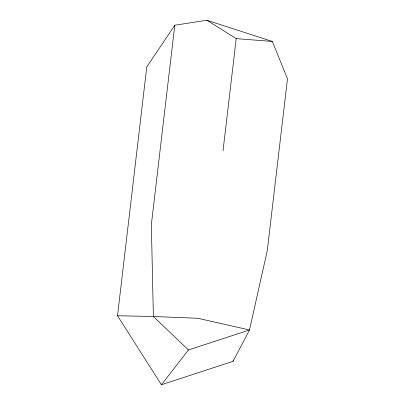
<?xml version="1.0" encoding="UTF-8"?>
<svg xmlns="http://www.w3.org/2000/svg" width="405" height="405" viewBox="0 0 405 405"><rect width="100%" height="100%" fill="white"/><g stroke="black" fill="none" stroke-linecap="round" stroke-linejoin="round"><path stroke-width="0.61" d="M117.516 315.738L146.772 66.931L174.788 25.232L206.874 20.25L272.337 41.437L287.484 78.818L267.305 250.447L249.49 329.974L233.047 361.331L161.398 384.75L117.516 315.738L153.384 316.502L197.756 318.269L249.49 329.974L188.446 349.971L161.398 384.75M174.788 25.232L151.348 224.583L153.384 316.502L188.446 349.971M223.013 150.918L236.216 38.622L206.874 20.25M233.047 361.331L233.341 360.126M236.216 38.622L272.337 41.437"/></g></svg>
